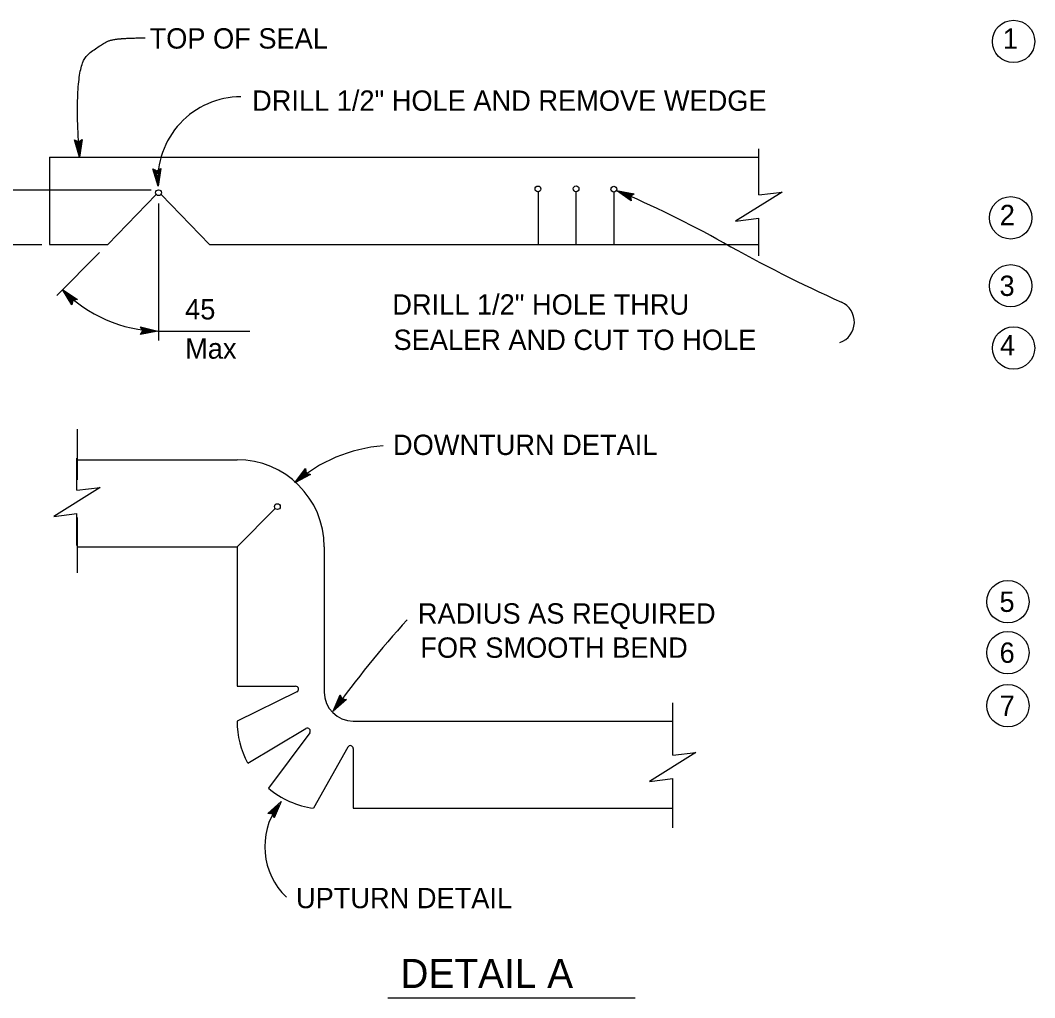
# Model space of a CAD drawing. Extents: x -894 to 866, y -476 to 714.
# Drawn here: x 29.5 to 378.6, y -31.3 to 305.1 of the extents above; entities that cross this region are included whole.
import ezdxf

# ---------------------------------------------------------------- set-up
doc = ezdxf.new("R2010")
doc.units = 0
for name, color, linetype in [('56 Stage 3 Anno', 7, 'Continuous'), ('57 Undefined', 7, 'Continuous'), ('60 Nongeo Data', 7, 'Continuous')]:
    doc.layers.add(name, color=color, linetype=linetype)

msp = doc.modelspace()

# ---------------------------------------------------------------- linework, layer by layer
at = {"layer": '56 Stage 3 Anno'}
for p, q in [((49.85, 258.05), (48.08, 263.93)), ((48.08, 263.93), (48.08, 263.93)), ((48.08, 263.93), (49.46, 263.24)), ((49.75, 259.44), (48.45, 263.73)), ((49.65, 260.81), (48.81, 263.58)), ((49.55, 262.18), (49.19, 263.37)), ((49.46, 263.24), (50.74, 264.13)), ((49.73, 263.43), (49.55, 262.18)), ((50.06, 263.63), (49.65, 260.81)), ((50.4, 263.89), (49.75, 259.43)), ((50.74, 264.13), (49.85, 258.05)), ((50.74, 264.13), (50.74, 264.13)), ((49.85, 258.05), (49.85, 258.05)), ((76.91, 248.06), (75.14, 253.94)), ((75.14, 253.94), (75.14, 253.94)), ((75.14, 253.94), (76.52, 253.25)), ((76.81, 249.45), (75.51, 253.74)), ((76.71, 250.82), (75.87, 253.59)), ((76.61, 252.19), (76.25, 253.38)), ((76.52, 253.25), (77.8, 254.14)), ((76.79, 253.44), (76.61, 252.19)), ((77.12, 253.64), (76.71, 250.82)), ((77.46, 253.9), (76.81, 249.44)), ((77.8, 254.14), (76.91, 248.06)), ((77.8, 254.14), (77.8, 254.14)), ((76.91, 248.06), (76.91, 248.06)), ((7.88, 246.73), (74.54, 246.73)), ((239.66, 242.96), (234.66, 246.54)), ((234.66, 246.54), (234.66, 246.54)), ((234.66, 246.54), (240.71, 245.42)), ((239.6, 243.37), (235.93, 246)), ((235.95, 246), (240.35, 245.18)), ((239.53, 243.8), (237.21, 245.46)), ((237.21, 245.46), (240.05, 244.93)), ((239.5, 244.18), (238.48, 244.92)), ((238.48, 244.92), (239.69, 244.69)), ((240.71, 245.42), (239.45, 244.51)), ((239.45, 244.51), (239.66, 242.96)), ((240.71, 245.42), (240.71, 245.42)), ((77.21, 194.89), (77.21, 242.03)), ((239.66, 242.96), (239.66, 242.96)), ((7.88, 227.96), (36.92, 227.96)), ((42, 210.39), (56.78, 225.17)), ((47.21, 207.16), (43.97, 212.39)), ((43.97, 212.39), (43.97, 212.39)), ((43.97, 212.39), (49.12, 209.03)), ((47.32, 207.57), (44.93, 211.4)), ((44.95, 211.39), (48.7, 208.95)), ((47.41, 207.99), (45.9, 210.41)), ((45.9, 210.41), (48.33, 208.83)), ((47.53, 208.35), (46.87, 209.42)), ((46.87, 209.42), (47.91, 208.75)), ((47.61, 208.67), (47.21, 207.16)), ((47.21, 207.16), (47.21, 207.16)), ((49.12, 209.03), (47.61, 208.67)), ((49.12, 209.03), (49.12, 209.03)), ((71.62, 198.22), (70.86, 199.58)), ((70.86, 199.58), (70.86, 199.58)), ((70.86, 199.58), (76.82, 198.09)), ((71.06, 199.22), (75.44, 198.12)), ((70.79, 196.91), (71.62, 198.22)), ((76.82, 198.09), (70.79, 196.91)), ((70.79, 196.91), (70.79, 196.91)), ((75.43, 198.12), (71.03, 197.27)), ((74.06, 198.16), (71.22, 197.61)), ((71.29, 198.86), (74.06, 198.16)), ((71.46, 198.5), (72.68, 198.2)), ((72.68, 198.2), (71.46, 197.96)), ((76.82, 198.09), (76.82, 198.09)), ((76.82, 198.09), (108.49, 198.09)), ((123.97, 145.84), (127.61, 150.8)), ((125.02, 146.76), (127.67, 150.38)), ((127.61, 150.8), (127.61, 150.8)), ((127.61, 150.8), (127.88, 149.27)), ((129.37, 148.79), (123.97, 145.84)), ((128.97, 148.92), (125.01, 146.75)), ((126.05, 147.66), (127.76, 150)), ((128.56, 149.03), (126.05, 147.66)), ((127.09, 148.57), (127.82, 149.57)), ((128.2, 149.18), (127.09, 148.57)), ((127.88, 149.27), (129.37, 148.79)), ((129.37, 148.79), (129.37, 148.79)), ((123.97, 145.84), (123.97, 145.84)), ((137.12, 67.27), (139.56, 72.91)), ((141.73, 71.35), (137.12, 67.27)), ((141.31, 71.38), (137.93, 68.39)), ((137.94, 68.4), (139.72, 72.51)), ((138.75, 69.51), (139.89, 72.17)), ((140.88, 71.4), (138.75, 69.51)), ((139.56, 72.91), (139.56, 72.91)), ((139.56, 72.91), (140.17, 71.49)), ((139.56, 70.63), (140.05, 71.76)), ((140.5, 71.46), (139.56, 70.63)), ((140.17, 71.49), (141.73, 71.35)), ((141.73, 71.35), (141.73, 71.35)), ((137.12, 67.27), (137.12, 67.27)), ((114.63, 32.12), (119.22, 36.21)), ((115.05, 32.09), (118.42, 35.09)), ((118.42, 35.08), (116.65, 30.96)), ((119.22, 36.21), (116.8, 30.56)), ((119.22, 36.21), (119.22, 36.21)), ((116.19, 31.99), (114.63, 32.12)), ((114.63, 32.12), (114.63, 32.12)), ((115.48, 32.07), (117.61, 33.97)), ((115.86, 32.01), (116.8, 32.85)), ((116.8, 30.56), (116.19, 31.99)), ((116.8, 32.85), (116.31, 31.71)), ((117.61, 33.97), (116.47, 31.31)), ((116.8, 30.56), (116.8, 30.56))]:
    msp.add_line(p, q, dxfattribs=at)
for centre, radius, start, end in [((105.39, 250.2), 28.56, 89.9702, 184.2947), ((94.52, -86.9), 361.69, 60.7138, 67.204), ((522.01, 674.95), 511.89, 240.6952, 245.7869), ((78.06, 245.82), 47.75, 224.4427, 268.5161), ((308.98, 201.23), 7.53, 289.9709, 65.7869), ((158.36, 106.67), 52.12, 94.4706, 131.2751), ((438.45, -150.77), 371.94, 137.8667, 144.1103), ((137.65, 20.71), 24.04, 144.2838, 226.3412)]:
    msp.add_arc(centre, radius, start, end, dxfattribs=at)
msp.add_open_spline([(49.85, 258.05), (47.64, 289.18), (57.72, 297.31), (63.02, 299.04), (72.43, 299.04)], degree=2, dxfattribs=at)
at = {"layer": '57 Undefined'}
msp.add_line((155.98, -31.33), (241.07, -31.33), dxfattribs=at)
for centre in [(371.29, 297.82), (370.31, 237.11), (370.31, 213.73), (371.29, 192.3), (369.34, 104.97), (369.34, 87.44), (369.34, 69.19)]:
    msp.add_circle(centre, 7.29, dxfattribs=at)
at = {"layer": '60 Nongeo Data'}
for p, q in [((283.61, 244.98), (283.61, 260.9)), ((39.57, 257.96), (283.68, 257.96)), ((39.57, 257.96), (39.57, 227.96)), ((59.57, 227.96), (76.25, 245.12)), ((77.9, 245.1), (94.57, 227.96)), ((207.68, 245.96), (207.68, 227.96)), ((220.68, 245.96), (220.68, 227.96)), ((233.68, 245.96), (233.68, 227.96)), ((283.61, 224.07), (283.61, 236.98)), ((39.57, 227.96), (59.57, 227.96)), ((94.57, 227.96), (283.68, 227.96)), ((49.06, 164.35), (49.06, 146.91)), ((48.98, 143.34), (48.98, 154.34)), ((49.06, 153.86), (104.06, 153.86)), ((104.06, 123.86), (117.22, 137.01)), ((48.98, 124.34), (48.98, 135.34)), ((49.06, 133.91), (49.06, 114.89)), ((49.06, 123.86), (104.06, 123.86)), ((104.06, 123.86), (104.06, 75.86)), ((134.06, 123.86), (134.06, 73.86)), ((104.06, 75.86), (124.23, 75.86)), ((124.67, 73.96), (104.06, 63.86)), ((254, 52.1), (254, 70.18)), ((144.06, 63.86), (254.06, 63.86)), ((144.06, 63.86), (254.06, 63.86)), ((107.75, 49.44), (127.76, 61.31)), ((129.07, 59.85), (114.86, 40.79)), ((142.19, 54.92), (130.43, 33.89)), ((144.06, 54.43), (144.06, 33.86)), ((254, 27.13), (254, 44.1)), ((144.06, 33.86), (254.06, 33.86))]:
    msp.add_line(p, q, dxfattribs=at)
for points in [[(283.61, 244.98), (291.61, 245.98), (275.61, 235.98), (283.61, 236.98)], [(48.98, 143.34), (56.98, 144.34), (40.98, 134.34), (48.98, 135.34)], [(254, 52.1), (262, 53.1), (246, 43.1), (254, 44.1)]]:
    msp.add_lwpolyline(points, dxfattribs=at)
for centre in [(207.63, 247.06), (220.75, 247.11), (233.74, 246.97), (77.06, 245.76), (117.95, 137.7)]:
    msp.add_circle(centre, 0.997, dxfattribs=at)
for centre, radius, start, end in [((104.06, 123.86), 30, 0, 90), ((124.23, 74.86), 1, 296.1162, 90), ((144.06, 73.86), 10, 180, 270), ((134.06, 63.86), 30, 180, 208.5975), ((128.27, 60.45), 1, 323.2916, 120.6756), ((143.06, 54.43), 1, 0, 150.7854), ((134.35, 63.64), 30, 229.5769, 262.4923)]:
    msp.add_arc(centre, radius, start, end, dxfattribs=at)

# ---------------------------------------------------------------- texts
at = {"layer": '57 Undefined'}
for s, height, p in [('TOP OF SEAL', 7, (73.97, 295.37)), ('1', 7, (367.6, 295.3)), ('DRILL 1/2" HOLE AND REMOVE WEDGE', 7, (109.25, 273.96)), ('2', 7, (366.55, 234.58)), ('3', 7, (366.45, 210.23)), ('DRILL 1/2" HOLE THRU', 7, (157.5, 203.78)), ('45', 7, (86.2, 202.13)), ('Max', 7, (86.2, 188.63)), ('SEALER AND CUT TO HOLE', 7, (157.92, 191.63)), ('4', 7, (366.64, 189.78)), ('DOWNTURN DETAIL', 7, (157.73, 155.48)), ('5', 7, (366.44, 101.47)), ('RADIUS AS REQUIRED', 7, (166.29, 97.43)), ('FOR SMOOTH BEND', 7, (167.13, 85.68)), ('6', 7, (366.48, 83.94)), ('7', 7, (366.53, 65.69)), ('UPTURN DETAIL', 7, (124.35, -0.52)), ('DETAIL A', 10, (160.27, -27.98))]:
    msp.add_text(s, height=height, dxfattribs=at).set_placement(p)

doc.saveas('drawing.dxf')
